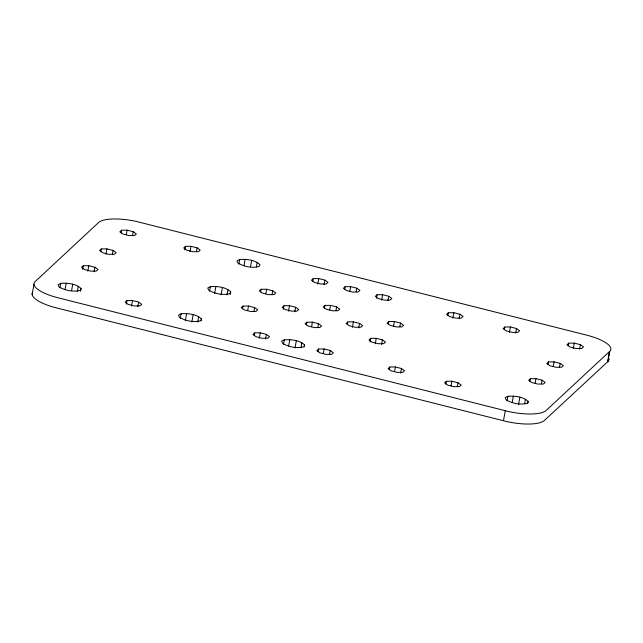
<?xml version="1.0" encoding="UTF-8"?>
<svg xmlns="http://www.w3.org/2000/svg" width="643" height="643" viewBox="0 0 643 643"><rect width="100%" height="100%" fill="white"/><g stroke="black" fill="none" stroke-linecap="round" stroke-linejoin="round"><path stroke-width="0.96" d="M32.15 294.365L33.975 284.327M59.912 287.911L60.739 283.346C67.708 282.896 75.721 283.555 81.074 288.482L80.584 291.223M65.056 289.527L66.213 283.137M71.598 290.58L72.763 284.198M77.305 291.665L78.301 286.191M82.609 269.385L83.277 265.736L88.822 265.696L94.931 267.239L98.025 269.465L96.297 271.073L90.751 271.113L84.635 269.57L81.54 267.343L83.277 265.736M87.826 271.169L88.822 265.696M94.103 271.796L94.931 267.239M100.887 251.678L101.385 248.937L106.931 248.897L113.039 250.44L116.134 252.667L114.406 254.274L108.86 254.315L102.743 252.771L99.649 250.545L101.385 248.937M105.934 254.371L106.931 248.897M112.38 254.089L113.039 250.44M121.077 232.943L121.575 230.21L127.121 230.162L133.23 231.705L136.332 233.931L134.596 235.539L129.05 235.587L122.942 234.044L119.839 231.818L121.575 230.21M126.293 234.727L127.121 230.162M132.571 235.354L133.23 231.705M126.293 304.252L126.96 300.602L132.506 300.562L138.615 302.106L141.717 304.332L139.981 305.939L134.435 305.988L128.327 304.436L125.224 302.21L126.96 300.602M131.51 306.036L132.506 300.562M137.787 306.663L138.615 302.106M184.79 249.99L185.449 246.341L191.003 246.301L197.112 247.844L200.206 250.071L198.478 251.678L192.924 251.718L186.816 250.175L183.721 247.949L185.449 246.341M190.006 251.775L191.003 246.301M180.321 318.325L181.149 313.76C188.118 313.31 196.131 313.969 201.484 318.896L201.155 320.728M196.445 251.493L197.112 247.844M185.297 320.849L186.623 313.551M191.847 321.91L193.173 314.612M197.714 322.079L198.711 316.605M209.57 291.191L210.398 286.633C217.358 286.183 225.38 286.842 230.733 291.769L230.234 294.51M214.545 293.722L215.871 286.424M221.096 294.783L222.422 287.485M226.963 294.952L227.96 289.479M238.818 264.064L239.646 259.499C246.607 259.049 254.628 259.708 259.981 264.635L259.113 266.507C252.024 268.34 244.236 266.7 237.974 263.083L236.978 260.913L239.646 259.499M243.954 265.68L245.12 259.29M242.475 308.817L242.966 306.076L248.511 306.036L254.628 307.579L257.722 309.805L255.986 311.413L250.44 311.453L244.332 309.91L241.238 307.684L242.966 306.076M250.505 266.741L251.662 260.351M247.684 310.593L248.511 306.036M256.38 266.909L257.208 262.344M253.961 311.228L254.628 307.579M260.584 292.018L261.082 289.278L266.628 289.237L272.736 290.781L275.831 293.007L274.103 294.615L268.557 294.655L262.44 293.112L259.346 290.885L261.082 289.278M254.218 335.614L254.716 332.873L260.262 332.833L266.371 334.376L269.473 336.602L267.737 338.21L262.191 338.258L256.083 336.715L252.98 334.481L254.716 332.873M265.792 293.795L266.628 289.237M259.266 338.306L260.262 332.833M272.069 294.43L272.736 290.781M265.543 338.941L266.371 334.376M283.298 309.396L283.965 305.746L289.511 305.698L295.619 307.241L298.714 309.476L296.986 311.083L291.44 311.124L285.323 309.58L282.229 307.354L283.965 305.746M288.514 311.18L289.511 305.698M283.483 344.383L284.31 339.825C291.279 339.375 299.3 340.026 304.653 344.961L304.316 346.786M288.627 345.998L289.784 339.608M294.791 311.807L295.619 307.241M295.008 347.976L296.335 340.669M312.715 281.353L313.205 278.612L318.759 278.572L324.868 280.115L327.962 282.341L326.234 283.949L320.68 283.997L314.572 282.454L311.477 280.219L313.205 278.612M301.045 347.228L301.872 342.663M306.349 324.948L306.848 322.215L312.394 322.167L318.502 323.71L321.604 325.945L319.868 327.544L314.323 327.592L308.214 326.049L305.112 323.823L306.848 322.215M317.763 284.045L318.759 278.572M311.566 326.732L312.394 322.167M324.04 284.68L324.868 280.115M317.843 327.359L318.502 323.71M324.458 308.15L324.956 305.417L330.502 305.369L336.611 306.912L339.713 309.138L337.977 310.746L332.431 310.794L326.322 309.251L323.22 307.024L324.956 305.417M318.1 351.753L318.59 349.012L324.136 348.972L330.253 350.515L333.347 352.742L331.611 354.349L326.065 354.389L319.957 352.846L316.862 350.62L318.59 349.012M329.674 309.934L330.502 305.369M323.308 353.529L324.136 348.972M335.951 310.561L336.611 306.912M329.586 354.164L330.253 350.515M344.648 289.422L345.146 286.682L350.692 286.641L356.809 288.185L359.903 290.411L358.167 292.018L352.621 292.059L346.513 290.515L343.418 288.289L345.146 286.682M349.864 291.199L350.692 286.641M347.341 324.619L347.839 321.886L353.385 321.838L359.501 323.381L362.596 325.607L360.86 327.215L355.314 327.263L349.205 325.72L346.111 323.493L347.839 321.886M356.142 291.834L356.809 288.185M352.388 327.311L353.385 321.838M358.665 327.946L359.501 323.381M376.42 298.4L377.087 294.751L382.633 294.703L388.742 296.254L391.844 298.481L390.108 300.088L384.562 300.128L378.454 298.585L375.351 296.359L377.087 294.751M370.063 342.004L370.722 338.347L376.268 338.306L382.384 339.85L385.478 342.076L383.742 343.683L378.197 343.732L372.088 342.189L368.994 339.954L370.722 338.347M381.637 300.185L382.633 294.703M375.279 343.78L376.268 338.306M387.914 300.811L388.742 296.254M381.556 344.415L382.384 339.85M388.34 324.289L388.83 321.548L394.384 321.508L400.493 323.051L403.587 325.278L401.859 326.885L396.305 326.933L390.197 325.382L387.102 323.156L388.83 321.548M393.548 326.065L394.384 321.508M389.32 369.741L389.819 367.008L395.365 366.96L401.473 368.503L404.576 370.73L402.839 372.337L397.294 372.385L391.185 370.842L388.083 368.616L389.819 367.008M399.825 326.7L400.493 323.051M394.537 371.525L395.365 366.96M400.645 373.069L401.473 368.503M447.817 315.48L448.308 312.747L453.854 312.699L459.97 314.242L463.064 316.469L461.328 318.076L455.783 318.124L449.674 316.581L446.58 314.347L448.308 312.747M452.865 318.172L453.854 312.699M445.856 384.024L446.346 381.283L451.892 381.243L458.009 382.786L461.103 385.012L459.367 386.62L453.821 386.668L447.713 385.117L444.618 382.89L446.346 381.283M459.142 318.807L459.97 314.242M451.065 385.8L451.892 381.243M457.342 386.435L458.009 382.786M504.345 329.763L504.843 327.022L510.389 326.982L516.498 328.525L519.6 330.751L517.864 332.359L512.318 332.399L506.21 330.856L503.107 328.629L504.843 327.022M509.393 332.455L510.389 326.982M515.67 333.082L516.498 328.525M503.461 420.747L505.285 410.708M507.054 400.862L507.89 396.297C514.85 395.847 522.872 396.506 528.225 401.433L527.895 403.257M512.198 402.478L513.363 396.088M518.58 404.447L519.906 397.149M524.616 403.708L525.452 399.142M529.92 381.428L530.419 378.687L535.965 378.647L542.081 380.19L545.176 382.416L543.439 384.024L537.894 384.072L531.785 382.529L528.691 380.294L530.419 378.687M535.137 383.204L535.965 378.647M541.414 383.839L542.081 380.19M548.029 364.629L548.527 361.888L554.073 361.848L560.19 363.391L563.284 365.618L561.548 367.225L556.002 367.274L549.894 365.722L546.799 363.496L548.527 361.888M553.245 366.406L554.073 361.848M559.523 367.04L560.19 363.391M568.227 345.894L568.717 343.161L574.263 343.113L580.38 344.656L583.474 346.89L581.738 348.498L576.192 348.538L570.084 346.995L566.989 344.769L568.717 343.161M573.275 348.586L574.263 343.113M579.552 349.221L580.38 344.656M609.612 351.625L607.788 361.663L609.443 351.584L610.384 350.708A33.693 10.127 10.3 0 0 586.729 335.156L136.195 221.409A33.693 10.127 10.3 0 0 98.588 222.534L34.441 282.261A33.693 10.127 10.3 0 0 58.095 297.805L508.629 411.552A33.693 10.127 10.3 0 0 546.237 410.427L609.443 351.584M81.074 288.482L80.206 290.347C73.117 292.187 65.337 290.548 59.068 286.931L58.079 284.761L60.739 283.346M201.484 318.896L200.616 320.769C193.527 322.601 185.747 320.961 179.477 317.345L178.489 315.174L181.149 313.76M230.733 291.769L229.864 293.634C222.775 295.475 214.995 293.835 208.726 290.21L207.737 288.048L210.398 286.633M304.653 344.961L303.777 346.826C296.696 348.659 288.908 347.019 282.639 343.402L281.65 341.232L284.31 339.825M528.225 401.433L527.348 403.306C520.267 405.138 512.479 403.499 506.218 399.882L505.221 397.712L507.89 396.297M607.619 361.623L608.559 360.739A33.693 10.127 10.3 0 0 609.025 358.673M607.788 361.663L544.412 420.466A33.693 10.127 10.3 0 1 506.805 421.591L56.271 307.844A33.693 10.127 10.3 0 1 32.616 292.292"/></g></svg>
